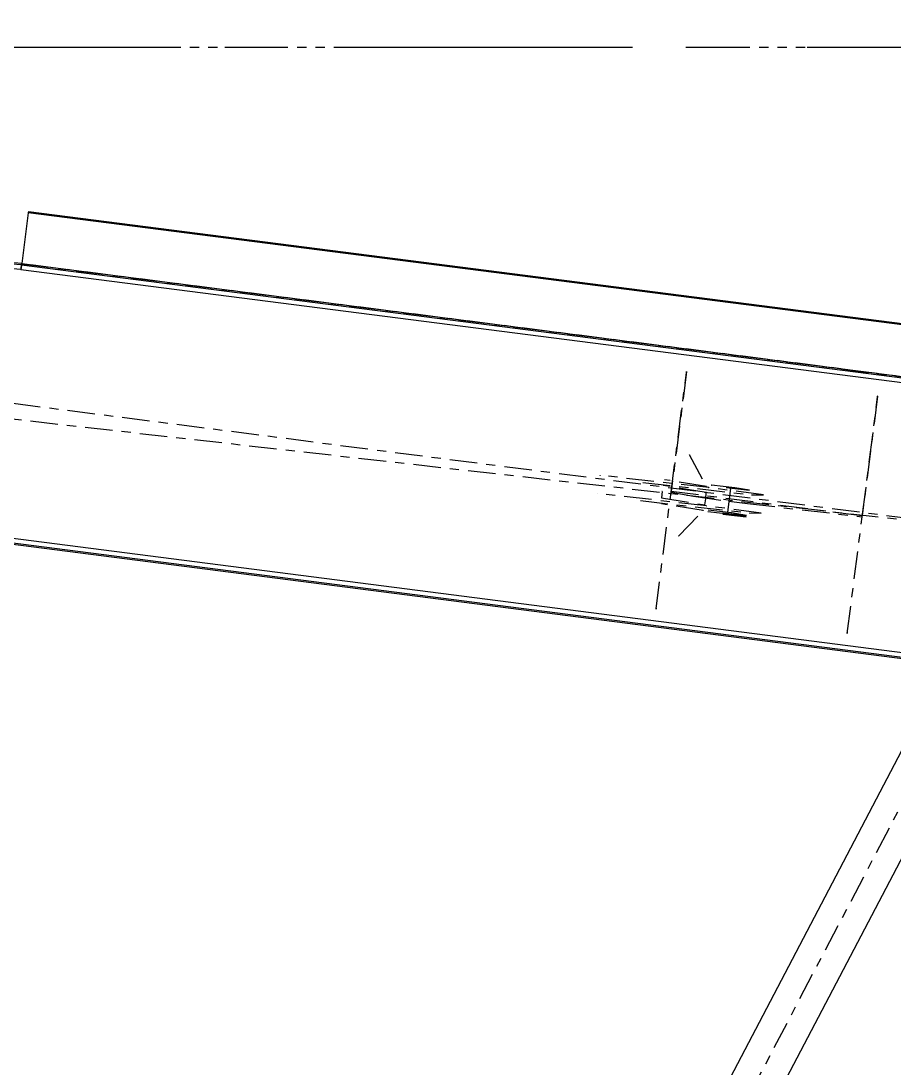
# Model space of a CAD drawing. Header units: millimetres. Extents: x 2368 to 8313, y 7493 to 11698.
# Drawn here: x 5925.3 to 6020.4, y 11360.3 to 11474.4 of the extents above; entities that cross this region are included whole.
import ezdxf

# ---------------------------------------------------------------- set-up
doc = ezdxf.new("R2010")
doc.units = ezdxf.units.MM
for name, pattern in [('CENTER', [50.8, 31.75, -6.35, 6.35, -6.35]), ('XKITLINE00', [0]), ('XKITLINE01', [4, 1, -1, 1, -1]), ('XKITLINE03', [6, 3, -1, 1, -1])]:
    doc.linetypes.add(name, pattern=pattern)

msp = doc.modelspace()

# ---------------------------------------------------------------- linework, layer by layer
at = {"color": 8, "linetype": 'XKITLINE00'}
for p, q in [((5925.2557, 11447.3055), (5590.8768, 11473.7381)), ((5925.32, 11447.8069), (5590.8921, 11474.2433)), ((5925.3389, 11447.9544), (5590.8966, 11474.392)), ((5926.0492, 11453.491), (5925.3389, 11447.9544)), ((5926.0619, 11453.5901), (5926.0492, 11453.491)), ((6257.3342, 11410.9921), (5926.0492, 11453.491)), ((6257.347, 11411.0913), (5926.0619, 11453.5901)), ((5925.3177, 11447.7891), (5925.2534, 11447.2884)), ((5925.2557, 11447.3055), (5925.3389, 11447.9544)), ((6256.6028, 11405.2902), (5925.3177, 11447.7891)), ((6256.6217, 11405.4376), (5925.3366, 11447.9365)), ((6256.5386, 11404.7895), (5925.2534, 11447.2884)), ((6182.8315, 11384.174), (5921.4583, 11417.7042)), ((6252.7623, 11375.3528), (5921.4772, 11417.8516)), ((6252.8265, 11375.8535), (5921.5414, 11418.3524)), ((6022.8119, 11397.9044), (5958.992, 11276.21)), ((6027.6533, 11395.3882), (5963.8334, 11273.6938))]:
    msp.add_line(p, q, dxfattribs=at)
at = {"color": 6, "linetype": 'CENTER'}
msp.add_line((3369.36, 11471.5205), (7066.504, 11471.5205), dxfattribs=at)
at = {"color": 1, "linetype": 'XKITLINE01'}
for p, q in [((5911.6957, 11471.5205), (5925.8039, 11471.5205)), ((5918.6836, 11471.5205), (5933.3583, 11471.5205)), ((5927.1289, 11471.5205), (5942.5276, 11471.5205)), ((5937.6681, 11471.5205), (5954.0145, 11471.5205)), ((5951.3599, 11471.5205), (5968.9888, 11471.5205)), ((5970.1071, 11471.5205), (5989.5532, 11471.5205)), ((5997.7141, 11471.5205), (6019.9119, 11471.5205))]:
    msp.add_line(p, q, dxfattribs=at)
at = {"color": 8, "linetype": 'XKITLINE03'}
for p, q in [((5925.3365, 11447.9365), (6256.6216, 11405.4376)), ((6256.6217, 11405.4376), (5925.3366, 11447.9365)), ((6036.5882, 11418.2997), (5872.5882, 11436.8368)), ((5996.1117, 11423.0379), (5997.7871, 11436.0974)), ((5997.799, 11436.1903), (5996.1236, 11423.1307)), ((5997.7871, 11436.0974), (5997.799, 11436.1903)), ((6254.6825, 11390.3215), (5923.3973, 11432.8204)), ((6254.6825, 11390.3215), (5923.3974, 11432.8204)), ((6016.941, 11420.3658), (6018.6164, 11433.4253)), ((6018.6283, 11433.5182), (6016.9529, 11420.4587)), ((6018.6164, 11433.4253), (6018.6283, 11433.5182)), ((5998.0807, 11427.149), (5999.959, 11423.6483)), ((6000.212, 11423.5393), (5988.3731, 11424.8775)), ((5993.0265, 11424.1075), (6004.8654, 11422.7693)), ((5999.9561, 11423.0007), (5995.2411, 11423.7809)), ((5999.959, 11423.6483), (5995.401, 11424.4026)), ((6006.1841, 11422.7423), (6000.212, 11423.5393)), ((6003.0468, 11423.5217), (6000.5051, 11423.809)), ((6002.1274, 11423.5405), (6004.6691, 11423.2533)), ((6002.5769, 11423.4518), (6002.2462, 11420.8736)), ((6004.6691, 11423.2533), (6003.0468, 11423.5217)), ((5999.9576, 11421.5561), (5988.1187, 11422.8943)), ((5994.4797, 11410.3158), (5996.1117, 11423.0379)), ((5995.1267, 11423.1113), (5995.068, 11422.4324)), ((5995.068, 11422.4324), (5999.7832, 11421.6521)), ((5996.1237, 11423.1312), (5996.1118, 11423.0384)), ((5996.1118, 11423.0384), (5998.5554, 11422.6106)), ((6016.953, 11420.4591), (5996.1237, 11423.1312)), ((5998.5554, 11422.6106), (6002.3985, 11422.0615)), ((5999.7832, 11421.6521), (5999.8975, 11422.3218)), ((5999.8975, 11422.3218), (5999.9561, 11423.0007)), ((6004.8654, 11422.7693), (6006.1841, 11422.7423)), ((5992.7721, 11422.1243), (6004.611, 11420.7861)), ((5999.6231, 11421.0305), (5995.0652, 11421.7847)), ((6005.9297, 11420.7591), (5999.9576, 11421.5561)), ((6002.3985, 11422.0615), (6004.4336, 11421.8125)), ((6004.4336, 11421.8125), (6016.941, 11420.3663)), ((5996.9435, 11418.2841), (5999.6231, 11421.0305)), ((6002.6753, 11420.6262), (6000.1336, 11420.9135)), ((6002.6957, 11420.7849), (6000.154, 11421.0722)), ((6001.7559, 11420.6451), (6004.2976, 11420.3578)), ((6001.7763, 11420.8037), (6004.318, 11420.5164)), ((6004.2976, 11420.3578), (6002.6753, 11420.6262)), ((6004.318, 11420.5164), (6002.6957, 11420.7849)), ((6004.611, 11420.7861), (6005.9297, 11420.7591)), ((6015.309, 11407.6437), (6016.941, 11420.3658)), ((6036.5882, 11418.2997), (5954.5882, 11261.9386)), ((6036.5882, 11418.2997), (5954.5882, 11261.9386)), ((5994.4916, 11410.4087), (5994.4797, 11410.3158)), ((6015.3209, 11407.7366), (6015.309, 11407.6437))]:
    msp.add_line(p, q, dxfattribs=at)
at = {"color": 8, "linetype": 'XKITLINE00'}
for centre in [(5925.3365, 11447.9365), (5925.3366, 11447.9365), (5997.7871, 11436.0974), (5997.7871, 11436.0974), (5997.799, 11436.1903), (5997.799, 11436.1903), (6018.6164, 11433.4253), (6018.6164, 11433.4253), (6018.6283, 11433.5182), (6018.6283, 11433.5182), (5998.0807, 11427.149), (5988.3731, 11424.8775), (5993.0265, 11424.1075), (5995.2411, 11423.7809), (5995.401, 11424.4026), (5999.959, 11423.6483), (5999.959, 11423.6483), (6000.212, 11423.5393), (6000.212, 11423.5393), (6000.5051, 11423.809), (6002.1274, 11423.5405), (6002.5769, 11423.4518), (6003.0468, 11423.5217), (6003.0468, 11423.5217), (5988.1187, 11422.8943), (5995.068, 11422.4324), (5995.068, 11422.4324), (5995.1267, 11423.1113), (5996.1117, 11423.0379), (5996.1117, 11423.0379), (5996.1118, 11423.0384), (5996.1118, 11423.0384), (5996.1236, 11423.1307), (5996.1237, 11423.1312), (5996.1237, 11423.1312), (5998.5554, 11422.6106), (5998.5554, 11422.6106), (5999.8975, 11422.3218), (5999.8975, 11422.3218), (5999.9561, 11423.0007), (5999.9561, 11423.0007), (6004.6691, 11423.2533), (6004.6691, 11423.2533), (6004.8654, 11422.7693), (6004.8654, 11422.7693), (6006.1841, 11422.7423), (6006.1841, 11422.7423), (5992.7721, 11422.1243), (5995.0652, 11421.7847), (5999.7832, 11421.6521), (5999.7832, 11421.6521), (5999.9576, 11421.5561), (5999.9576, 11421.5561), (6002.3985, 11422.0615), (6002.3985, 11422.0615), (6004.4336, 11421.8125), (6004.4336, 11421.8125), (5999.6231, 11421.0305), (5999.6231, 11421.0305), (6000.1336, 11420.9135), (6000.154, 11421.0722), (6001.7559, 11420.6451), (6001.7763, 11420.8037), (6002.2462, 11420.8736), (6002.6753, 11420.6262), (6002.6753, 11420.6262), (6002.6957, 11420.7849), (6002.6957, 11420.7849), (6004.2976, 11420.3578), (6004.2976, 11420.3578), (6004.318, 11420.5164), (6004.318, 11420.5164), (6004.611, 11420.7861), (6004.611, 11420.7861), (6005.9297, 11420.7591), (6005.9297, 11420.7591), (6016.941, 11420.3663), (6016.941, 11420.3658), (6016.941, 11420.3658), (6016.9529, 11420.4587), (6016.953, 11420.4591), (5996.9435, 11418.2841), (5994.4797, 11410.3158), (5994.4797, 11410.3158), (5994.4916, 11410.4087), (6015.309, 11407.6437), (6015.309, 11407.6437), (6015.3209, 11407.7366)]:
    msp.add_circle(centre, 0.004, dxfattribs=at)

doc.saveas('drawing.dxf')
